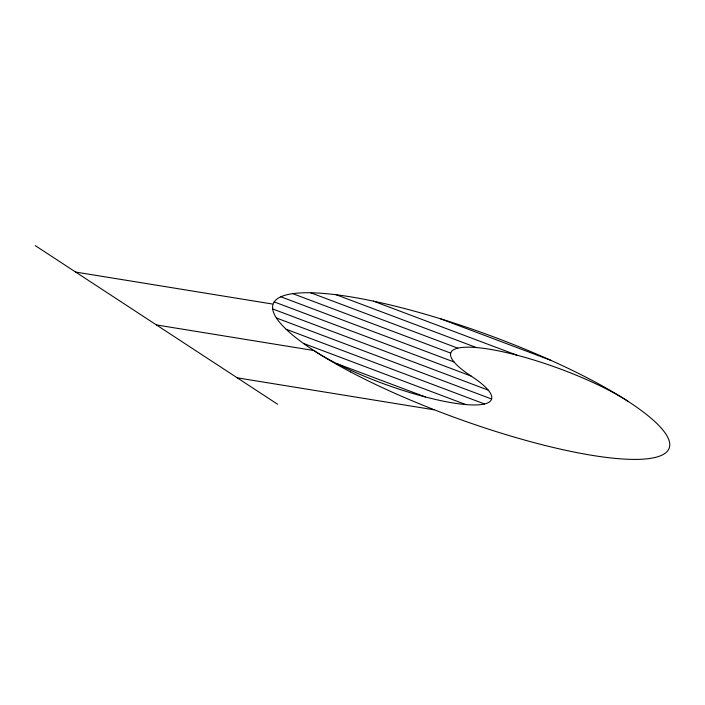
<?xml version="1.0" encoding="UTF-8"?>
<svg xmlns="http://www.w3.org/2000/svg" width="705" height="705" viewBox="0 0 705 705"><rect width="100%" height="100%" fill="white"/><g stroke="black" fill="none" stroke-linecap="round" stroke-linejoin="round"><path stroke-width="1.06" d="M75.647 272.06L272.341 304.014M156.44 324.943L313.796 350.508A105.371 22.269 20 0 0 453.068 402.952A105.371 22.269 20 0 0 471.151 376.065A105.371 22.269 20 0 1 489.235 349.187A105.371 22.269 20 0 1 628.508 401.63M237.232 377.827L433.927 409.781M440.563 318.801L550.852 360.334M373.438 301.15L516.906 355.179M336.179 294.743L476.439 347.565M310.641 292.751L457.783 348.164M292.734 293.632L450.715 353.126M280.819 296.77L454.082 362.017M274.192 301.899L471.151 376.065M272.641 308.94L488.23 390.121M276.36 317.964L491.588 399.012M286.089 329.253L484.52 403.974M303.441 343.406L465.864 404.573M336.708 363.56L425.406 396.959M35.25 245.613L277.629 404.273M350.526 371.905A210.742 44.538 20 0 0 668.111 450.239A210.742 44.538 20 0 0 394.818 306.058A210.742 44.538 20 0 0 350.526 371.905"/></g></svg>
